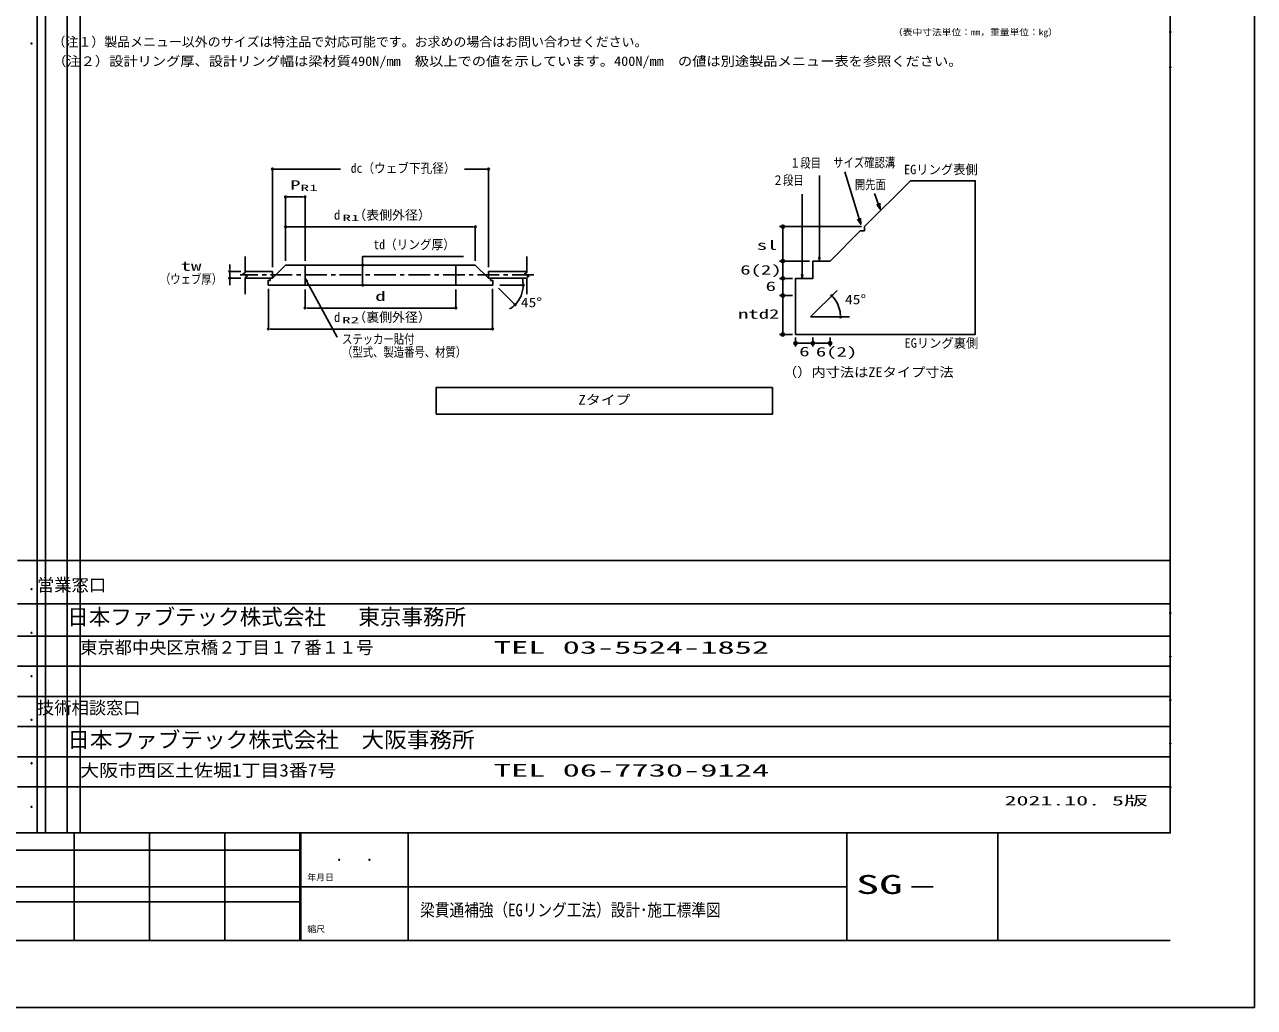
# Model space of a CAD drawing. Units: millimetres on the paper. Extents: x -420 to 420, y -297 to 297.
# Drawn here: x 135.3 to 420.5, y -297 to -69 of the extents above; entities that cross this region are included whole.
import ezdxf
from ezdxf.enums import TextEntityAlignment as Align

# ---------------------------------------------------------------- set-up
doc = ezdxf.new("R2010")
doc.units = ezdxf.units.MM
doc.linetypes.add('CHAIN1', pattern=[8, 5, -1, 1, -1])
doc.layers.add('0-0', color=7, linetype='Continuous')
doc.styles.add('ＭＳ ゴシック', font='')
doc.styles.get('ＭＳ ゴシック').set_extended_font_data('MS Gothic')

msp = doc.modelspace()

# ---------------------------------------------------------------- linework, layer by layer
at = {"layer": '0-0', "color": 6}
for p, q in [((138.167, -256.5), (138.167, 249.8)), ((140.167, -256.5), (140.167, 239.8)), ((145.167, -256.5), (145.167, 239.8)), ((148.167, -256.5), (148.167, 239.8)), ((133.667, -203.342), (401, -203.342)), ((133.667, -210.842), (401, -210.842)), ((133.667, -217.842), (401, -217.842)), ((133.667, -224.842), (401, -224.842)), ((133.667, -231.842), (401, -231.842)), ((133.667, -238.842), (401, -238.842)), ((133.667, -245.842), (401, -245.842))]:
    msp.add_line(p, q, dxfattribs=at)
at = {"layer": '0-0'}
for p, q in [((192.765, -125.232), (192.765, -102.535)), ((193.165, -102.535), (193.565, -102.535)), ((193.565, -102.535), (208.531, -102.535)), ((242.065, -102.535), (237.342, -102.535)), ((242.465, -102.535), (242.065, -102.535)), ((242.865, -125.232), (242.865, -102.535)), ((319.605, -122.988), (319.605, -103.965)), ((329.212, -115.291), (325.476, -103.184)), ((340.763, -105.2), (330.097, -115.865)), ((315.605, -126.988), (315.605, -108.299)), ((333.733, -111.791), (332.393, -108.174)), ((195.815, -123.782), (195.815, -108.964)), ((196.215, -108.964), (196.615, -108.964)), ((199.515, -108.964), (196.615, -108.964)), ((199.915, -108.964), (199.515, -108.964)), ((200.315, -123.782), (200.315, -108.964)), ((195.815, -123.782), (195.815, -115.914)), ((196.215, -115.914), (196.615, -115.914)), ((239.015, -115.914), (196.615, -115.914)), ((239.415, -115.914), (239.015, -115.914)), ((239.815, -123.782), (239.815, -115.914)), ((329.347, -115.865), (310.362, -115.865)), ((311.112, -115.865), (311.112, -123.865)), ((329.097, -116.865), (322.097, -123.865)), ((329.097, -116.865), (330.097, -116.865)), ((330.097, -116.865), (330.097, -115.865)), ((182.853, -125.432), (182.853, -124.632)), ((182.853, -125.832), (182.853, -125.432)), ((192.765, -127.832), (195.815, -124.782)), ((200.315, -124.782), (195.815, -124.782)), ((200.315, -124.782), (200.315, -129.432)), ((235.315, -124.782), (200.315, -124.782)), ((210.787, -124.782), (213.682, -124.782)), ((213.682, -125.182), (213.682, -125.582)), ((239.815, -124.782), (235.315, -124.782)), ((235.315, -124.782), (235.315, -129.432)), ((242.865, -127.832), (239.815, -124.782)), ((317.347, -123.865), (310.362, -123.865)), ((317.347, -123.865), (310.362, -123.865)), ((311.112, -123.865), (311.112, -127.865)), ((185.434, -126.232), (182.853, -126.232)), ((182.853, -126.232), (182.853, -127.832)), ((185.434, -127.832), (182.853, -127.832)), ((182.853, -128.232), (182.853, -128.632)), ((192.765, -126.232), (186.434, -126.232)), ((192.765, -127.832), (186.434, -127.832)), ((192.765, -126.232), (192.765, -127.832)), ((213.682, -125.582), (213.682, -128.632)), ((242.865, -126.232), (242.865, -127.832)), ((251.738, -126.232), (242.865, -126.232)), ((251.738, -127.832), (242.865, -127.832)), ((313.347, -127.865), (310.362, -127.865)), ((313.347, -127.865), (310.362, -127.865)), ((311.112, -127.865), (311.112, -131.865)), ((182.853, -128.632), (182.853, -129.432)), ((200.315, -129.432), (191.765, -129.432)), ((191.815, -130.282), (191.815, -139.622)), ((235.315, -129.432), (200.315, -129.432)), ((200.315, -130.432), (200.315, -134.749)), ((200.752, -128.577), (207.771, -141.5)), ((210.787, -129.432), (213.682, -129.432)), ((213.682, -129.032), (213.682, -128.632)), ((243.865, -129.432), (235.315, -129.432)), ((235.315, -130.432), (235.315, -134.749)), ((243.815, -130.282), (243.815, -139.622)), ((245.172, -130.139), (249.022, -133.989)), ((245.465, -129.432), (250.91, -129.432)), ((250.885, -129.033), (250.86, -128.634)), ((317.532, -136.826), (323.701, -130.657)), ((313.347, -131.865), (310.362, -131.865)), ((313.347, -131.865), (310.362, -131.865)), ((311.112, -131.865), (311.112, -140.865)), ((322.734, -132.188), (323.001, -132.487)), ((200.715, -134.749), (201.115, -134.749)), ((201.115, -134.749), (234.515, -134.749)), ((234.915, -134.749), (234.515, -134.749)), ((248.722, -134.254), (248.423, -134.519)), ((317.532, -136.826), (326.606, -136.826)), ((324.49, -136.426), (324.467, -136.027)), ((192.215, -139.622), (192.615, -139.622)), ((243.015, -139.622), (192.615, -139.622)), ((243.415, -139.622), (243.015, -139.622)), ((313.347, -140.865), (310.362, -140.865)), ((314.097, -141.615), (314.097, -143.66)), ((318.097, -141.615), (318.097, -143.66)), ((318.097, -141.615), (318.097, -143.66)), ((322.097, -141.615), (322.097, -143.66)), ((318.097, -142.91), (314.097, -142.91)), ((322.097, -142.91), (318.097, -142.91)), ((133.667, -193.342), (401, -193.342)), ((87.75, -256.5), (401, -256.5)), ((146.75, -256.5), (146.75, -281.5)), ((164.25, -256.5), (164.25, -281.5)), ((181.75, -256.5), (181.75, -281.5)), ((199.15, -256.5), (199.15, -281.5)), ((199.35, -256.5), (199.35, -281.5)), ((224.25, -256.5), (224.25, -281.5)), ((326, -256.5), (326, -281.5)), ((361, -256.5), (361, -281.5)), ((110.35, -260.5), (199.15, -260.5)), ((129.35, -269), (199.25, -269)), ((199.25, -269), (326, -269)), ((341, -269), (346, -269)), ((129.35, -272.5), (199.15, -272.5)), ((87.75, -281.5), (401, -281.5))]:
    msp.add_line(p, q, dxfattribs=at)
at = {"layer": '0-0', "linetype": 'CHAIN1'}
msp.add_line((253.348, -127.032), (185.24, -127.032), dxfattribs=at)
at = {"layer": '0-0'}
for points in [[(-420.5, -297), (420.5, -297), (420.5, 297), (-420.5, 297)], [(-420.5, -297), (420.5, -297), (420.5, 297), (-420.5, 297)], [(-401, 279.8), (401, 279.8), (401, -256.5), (-401, -256.5)], [(319.738, -122.988), (319.605, -123.788), (319.472, -122.988)], [(200.635, -128.641), (200.37, -127.874), (200.869, -128.514)], [(315.738, -126.988), (315.605, -127.788), (315.472, -126.988)], [(230.722, -159.397), (308.722, -159.397), (308.722, -153.202), (230.722, -153.202)]]:
    msp.add_lwpolyline(points, close=True, dxfattribs=at)
for points in [[(340.763, -105.2), (355.763, -105.2), (355.763, -140.865), (314.097, -140.865), (314.097, -127.865), (318.097, -127.865), (318.097, -123.865), (322.097, -123.865)], [(332.924, -110.649), (333.733, -111.791), (333.603, -110.397)], [(328.467, -114.106), (329.212, -115.291), (329.159, -113.892)], [(186.434, -122.821), (186.434, -126.511), (185.934, -126.8), (186.934, -127.377), (186.434, -127.666), (186.434, -131.564)], [(237.076, -122.762), (213.682, -122.762), (213.682, -124.782)], [(251.738, -122.821), (251.738, -126.511), (251.238, -126.8), (252.238, -127.377), (251.738, -127.666), (251.738, -131.564)], [(192.765, -127.832), (192.265, -127.832), (192.265, -128.332), (191.765, -128.332), (191.765, -129.432)], [(242.865, -127.832), (243.365, -127.832), (243.365, -128.332), (243.865, -128.332), (243.865, -129.432)]]:
    msp.add_lwpolyline(points, dxfattribs=at)
for centre, radius in [((401, -70.7), 0.125), ((136.894, -73.375), 0.125), ((401, -78.9), 0.125), ((311.112, -115.865), 0.375), ((311.112, -123.865), 0.375), ((311.112, -123.865), 0.375), ((311.112, -127.865), 0.375), ((311.112, -127.865), 0.375), ((311.112, -131.865), 0.375), ((311.112, -131.865), 0.375), ((311.112, -140.865), 0.375), ((314.097, -142.91), 0.375), ((318.097, -142.91), 0.375), ((318.097, -142.91), 0.375), ((322.097, -142.91), 0.375), ((136.894, -199.975), 0.125), ((401, -205.5), 0.125), ((136.894, -210.075), 0.125), ((401, -215.6), 0.125), ((136.894, -220.175), 0.125), ((401, -225.7), 0.125), ((136.894, -230.275), 0.125), ((401, -235.8), 0.125), ((136.894, -240.375), 0.125), ((401, -245.9), 0.125), ((136.894, -250.475), 0.125), ((208.25, -262.75), 0.125), ((215.25, -262.75), 0.125)]:
    msp.add_circle(centre, radius, dxfattribs=at)
for centre, radius, start, end in [((192.765, -102.535), 0.2, 0, 180), ((192.765, -102.535), 0.2, 180, 0), ((242.865, -102.535), 0.2, 0, 180), ((242.865, -102.535), 0.2, 180, 0), ((195.815, -108.964), 0.2, 0, 180), ((195.815, -108.964), 0.2, 180, 0), ((200.315, -108.964), 0.2, 0, 180), ((200.315, -108.964), 0.2, 180, 0), ((195.815, -115.914), 0.2, 0, 180), ((195.815, -115.914), 0.2, 180, 0), ((239.815, -115.914), 0.2, 0, 180), ((239.815, -115.914), 0.2, 180, 0), ((213.682, -124.782), 0.2, 90, 270), ((213.682, -124.782), 0.2, 270, 90), ((182.853, -126.232), 0.2, 90, 270), ((182.853, -127.832), 0.2, 90, 270), ((182.853, -126.232), 0.2, 270, 90), ((182.853, -127.832), 0.2, 270, 90), ((244.465, -129.432), 6.445, 7.11641, 14.23282), ((213.682, -129.432), 0.2, 90, 270), ((213.682, -129.432), 0.2, 270, 90), ((244.465, -129.432), 6.445, 315, 360), ((250.91, -129.432), 0.2, 93.55821, 273.55821), ((250.91, -129.432), 0.2, 273.55821, 93.55821), ((249.022, -133.989), 0.2, 41.44179, 221.44179), ((249.022, -133.989), 0.2, 221.44179, 41.44179), ((322.468, -131.889), 0.2, 131.71523, 311.71523), ((322.468, -131.889), 0.2, 311.71523, 131.71523), ((317.532, -136.826), 6.981, 6.56954, 38.43046), ((200.315, -134.749), 0.2, 0, 180), ((200.315, -134.749), 0.2, 180, 0), ((235.315, -134.749), 0.2, 0, 180), ((235.315, -134.749), 0.2, 180, 0), ((244.465, -129.432), 6.445, 300.76718, 307.88359), ((324.513, -136.826), 0.2, 93.28477, 273.28477), ((324.513, -136.826), 0.2, 273.28477, 93.28477), ((191.815, -139.622), 0.2, 0, 180), ((191.815, -139.622), 0.2, 180, 0), ((243.815, -139.622), 0.2, 0, 180), ((243.815, -139.622), 0.2, 180, 0)]:
    msp.add_arc(centre, radius, start, end, dxfattribs=at)
for points in [[(319.738, -122.988), (319.605, -123.788), (319.472, -122.988)], [(200.635, -128.641), (200.37, -127.874), (200.869, -128.514)], [(315.738, -126.988), (315.605, -127.788), (315.472, -126.988)]]:
    msp.add_solid(points, dxfattribs=at)

# ---------------------------------------------------------------- texts
at = {"layer": '0-0', "style": 'ＭＳ ゴシック'}
for s, height, width, p in [('（表中寸法単位：mm，重量単位：kg）', 1.466, 1.1, (336.684, -71.927)), ('（注２）設計リング厚、設計リング幅は梁材質490N/mm\u3000級以上での値を示しています。400N/mm\u3000の値は別途製品メニュー表を参照ください。', 2.199, 1.1, (141.693, -79.235)), ('2', 1.1, 2, (225.801, -77.79)), ('2', 1.1, 2, (291.96, -77.572)), ('１段目', 2.199, 0.8, (312.787, -102.841)), ('サイズ確認溝', 2.199, 0.8, (322.814, -102.756)), ('dc（ウェブ下孔径）', 2.199, 0.9, (210.937, -104.035)), ('EGリング表側', 2.199, 0.95, (339.237, -104.376)), ('P', 2.199, 1.6, (196.865, -107.964)), ('２段目', 2.199, 0.8, (308.787, -106.841)), ('開先面', 2.199, 0.8, (327.833, -107.833)), ('R1', 1.466, 2, (199.268, -108.02)), ('R1', 1.466, 2, (208.979, -114.993)), ('td（リング厚）', 2.199, 0.9, (216.179, -121.762)), ('sl', 2.199, 1.6, (305.085, -121.909)), ('tw', 2.199, 1.6, (171.49, -126.766)), ('6(2)', 2.199, 1.6, (301.265, -127.647)), ('（ウェブ厚）', 2.199, 0.8, (166.69, -129.766)), ('d', 2.199, 1.6, (216.615, -133.749)), ('6', 2.199, 1.6, (307.135, -131.456)), ('45°', 2.199, 1.2, (250.378, -135.206)), ('45°', 2.199, 1.2, (325.547, -134.516)), ('R2', 1.466, 2, (208.903, -138.712)), ('ntd2', 2.199, 1.6, (300.745, -137.891)), ('ステッカー貼付', 2.199, 0.8, (208.9, -143.706)), ('EGリング裏側', 2.199, 0.95, (339.366, -144.621)), ('（型式、製造番号、材質）', 2.199, 0.8, (208.9, -146.706)), ('6', 2.199, 1.6, (314.943, -146.595)), ('6(2)', 2.199, 1.6, (318.803, -146.654)), ('（）内寸法はZEタイプ寸法', 2.199, 1.1, (311.177, -151.382)), ('Zタイプ', 2.199, 1.15, (263.722, -157.8)), ('TEL 03-5524-1852', 2.933, 2, (244.104, -215.842)), ('日本ファブテック株式会社  大阪事務所', 3.666, 1.05, (145.167, -237.842)), ('大阪市西区土佐堀1丁目3番7号', 2.933, 1.1, (148.167, -244.342)), ('TEL 06-7730-9124', 2.933, 2, (244.104, -244.342)), ('2021.10. 5版', 2.199, 1.85, (362.566, -250.801)), ('SG', 4.399, 1.8, (328.1, -272)), ('梁貫通補強（EGリング工法）設計･施工標準図', 2.933, 0.85, (227.019, -276.75))]:
    msp.add_text(s, height=height, dxfattribs=dict(at, width=width)).set_placement(p, align=Align.BOTTOM_LEFT)
for s, height, p in [('（注１）製品メニュー以外のサイズは特注品で対応可能です。お求めの場合はお問い合わせください。', 2.199, (141.761, -74.742)), ('d  （表側外径）', 2.199, (207.015, -114.914)), ('d  （裏側外径）', 2.199, (207.015, -138.622)), ('営業窓口', 2.933, (138.167, -201.342)), ('日本ファブテック株式会社 \u3000東京事務所', 3.666, (145.167, -209.342)), ('東京都中央区京橋２丁目１７番１１号', 2.933, (148.167, -215.842)), ('技術相談窓口', 2.933, (138.167, -229.842))]:
    msp.add_text(s, height=height, dxfattribs=at).set_placement(p, align=Align.BOTTOM_LEFT)
at = {"layer": '0-0', "color": 4, "style": 'ＭＳ ゴシック'}
for s, p in [('年月日', (200.85, -268)), ('縮尺', (200.85, -280))]:
    msp.add_text(s, height=1.466, dxfattribs=at).set_placement(p, align=Align.BOTTOM_LEFT)

doc.saveas('drawing.dxf')
